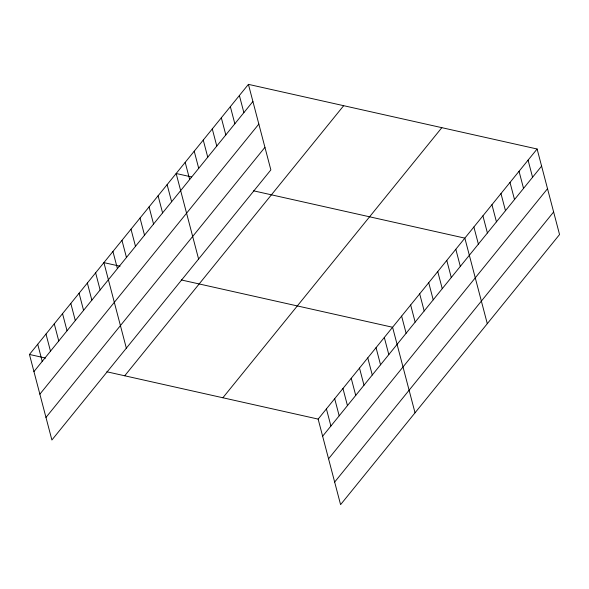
<?xml version="1.0" encoding="UTF-8"?>
<svg xmlns="http://www.w3.org/2000/svg" width="589" height="589" viewBox="0 0 589 589"><rect width="100%" height="100%" fill="white"/><g stroke="black" fill="none" stroke-linecap="round" stroke-linejoin="round"><path stroke-width="0.88" d="M248.418 84.36L270.859 169.904L51.891 439.998L29.45 354.453L248.418 84.36L537.109 149.002L559.55 234.547L340.582 504.64L318.141 419.096L537.109 149.002M33.941 371.585L252.909 101.492M39.868 394.159L258.836 124.065M45.971 417.424L264.932 147.331M124.721 375.782L343.681 105.689M222.87 397.766L441.838 127.673M322.632 436.228L541.6 166.135M328.559 458.802L547.527 188.708M334.662 482.06L553.631 211.966M191.469 176.921L176.155 173.49L198.596 259.035M253.564 190.821L464.846 238.133L487.294 323.678M120.06 266.243L103.9 262.62L126.34 348.165M181.302 279.952L392.591 327.263L415.031 412.808M29.45 354.453L45.611 358.075M106.852 371.784L318.141 419.096M528.075 160.142L532.566 177.274M519.042 171.281L523.54 188.414M510.008 182.428L514.506 199.553M500.981 193.567L505.472 210.7M491.948 204.707L496.439 221.839M482.914 215.846L487.405 232.979M473.88 226.993L478.378 244.118M455.82 249.272L460.311 266.405M446.786 260.412L451.277 277.544M437.752 271.558L442.243 288.684M428.718 282.698L433.217 299.83M419.685 293.837L424.183 310.97M410.658 304.977L415.149 322.109M401.624 316.124L406.115 333.249M384.315 337.468L388.814 354.6M376.047 347.672L380.538 364.797M367.772 357.876L372.27 375.002M359.504 368.081L363.995 385.206M351.228 378.278L355.727 395.41M342.96 388.482L347.451 405.615M334.685 398.687L339.183 415.819M326.416 408.891L330.908 426.024M239.384 95.499L243.875 112.632M230.351 106.646L234.842 123.771M221.317 117.785L225.815 134.918M212.283 128.925L216.781 146.057M203.257 140.064L207.748 157.197M194.223 151.211L198.714 168.336M185.189 162.35L189.68 179.483M167.121 184.629L171.62 201.762M158.095 195.776L162.586 212.901M149.061 206.916L153.552 224.048M140.027 218.055L144.519 235.188M130.994 229.195L135.492 246.327M121.96 240.341L126.458 257.467M112.933 251.481L117.425 268.613M95.624 272.825L100.123 289.957M87.356 283.029L91.847 300.162M79.081 293.234L83.579 310.359M70.813 303.438L75.304 320.563M62.537 313.642L67.036 330.768M54.269 323.84L58.76 340.972M45.994 334.044L50.485 351.177M37.725 344.248L42.217 361.381"/></g></svg>
